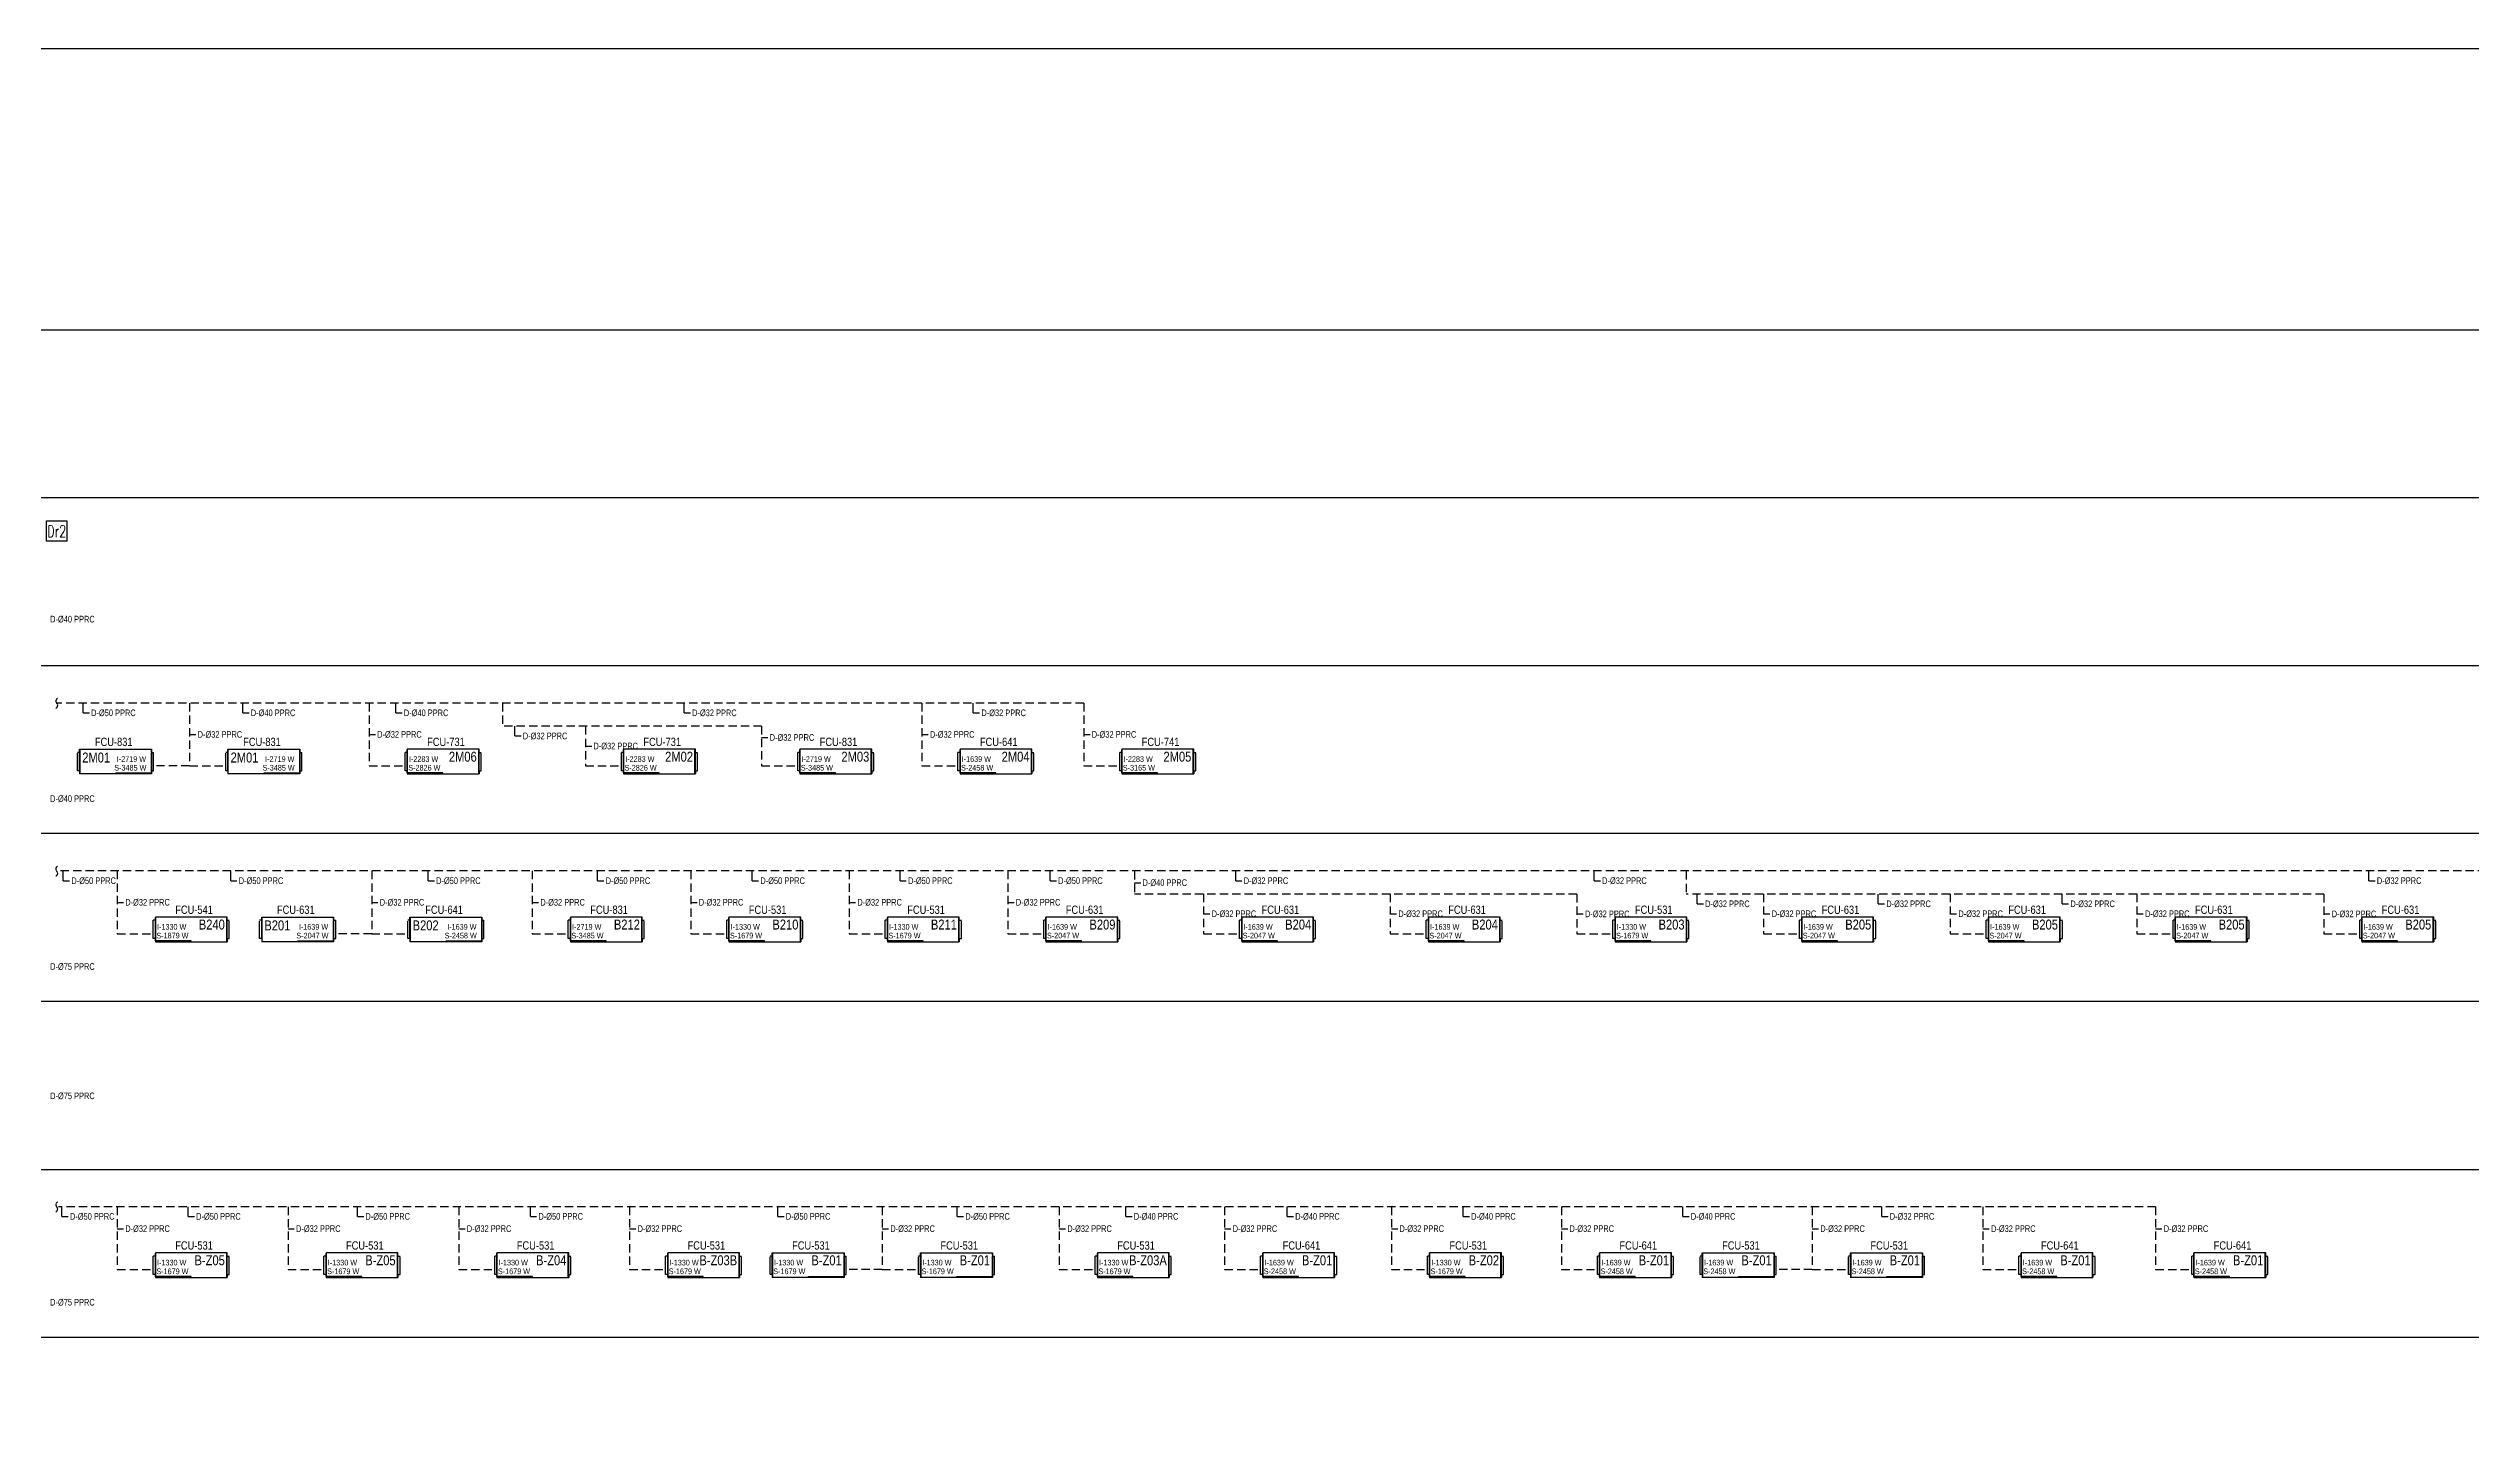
# Model space of a CAD drawing. Header units: centimetres. Extents: x -8730 to 48594, y -13 to 19987.
# Drawn here: x 26653 to 33945, y 4954 to 9120 of the extents above; entities that cross this region are included whole.
import ezdxf
from ezdxf.enums import TextEntityAlignment as Align

# ---------------------------------------------------------------- set-up
doc = ezdxf.new("R2010")
doc.units = ezdxf.units.CM
doc.header["$MEASUREMENT"] = 0
doc.linetypes.add('DASHED', pattern=[75, 50, -25])
doc.linetypes.add('Hidden', pattern=[0.714375, 0.47625, -0.238125])
for name, color, linetype, lineweight in [('1-BASLIK', 53, 'Continuous', 25), ('T-DRENAJ', 40, 'Hidden', 30), ('T-MAHAL', 120, 'Continuous', 15), ('T-STEXT', 181, 'Continuous', 15)]:
    doc.layers.add(name, color=color, linetype=linetype, lineweight=lineweight)
for name, color, linetype in [('T-DTEXT', 9, 'Continuous'), ('T-FC', 150, 'Continuous'), ('T-FC-NUMARA', 62, 'Continuous'), ('T-ITEXT', 32, 'Continuous'), ('T-TEXT', 85, 'Continuous')]:
    doc.layers.add(name, color=color, linetype=linetype)
doc.styles.add('ARIAL', font='arial.ttf')
doc.styles.add('ARIAL1', font='romans.shx', dxfattribs={"width": 0.7})
doc.styles.add('LUCIDASANS', font='arial.ttf', dxfattribs={"width": 0.8})

# ---------------------------------------------------------------- blocks, each defined once
blk = doc.blocks.new('FANCOIL-DWD')
at = {"linetype": 'DASHED'}
blk.add_line((-114.3, -71.5), (-114.3, -16.4), dxfattribs=at)
for p, q in [((-108.1, -16.4), (-114.3, -16.4)), ((-114.3, -69.1), (-114.3, -18.8)), ((-108.1, -71.5), (-114.3, -71.5)), ((-108.1, -71.5), (-108.1, -7)), ((-108.1, -7), (108.1, -7)), ((-108.1, -71.5), (-108.1, -80.9)), ((-106.8, -80.9), (-106.8, -7)), ((108.1, -7), (108.1, -80.9)), ((108.1, -14.1), (108.1, -7.7)), ((108.1, -16.4), (114.6, -16.4)), ((108.1, -71), (108.1, -16.9)), ((108.1, -78), (108.1, -71.5)), ((108.1, -71.5), (114.6, -71.5)), ((114.6, -71.5), (114.6, -16.4)), ((108.1, -80.9), (-108.1, -80.9)), ((0.9, -80.9), (0.9, -78.2)), ((0.9, -78.2), (108.1, -78.2))]:
    blk.add_line(p, q)
blk = doc.blocks.new('DR1')
blk.add_lwpolyline([(-34.6, 36), (35.4, 36), (35.4, -34), (-34.6, -34)], close=True)
at = {"ltscale": 50, "style": 'ARIAL1', "width": 0.7}
blk.add_attdef('NO', text='', height=40, dxfattribs=at).set_placement((0, 0), align=Align.MIDDLE_CENTER)
blk = doc.blocks.new('Kesme')
blk.add_lwpolyline([(-21.5, -0.2, 0.576786), (-4.8, -2.7, -0.54493), (11.3, -5.9)], format="xyb")

msp = doc.modelspace()

# ---------------------------------------------------------------- linework, layer by layer
at = {"layer": '1-BASLIK'}
msp.add_lwpolyline([(-6103.8, 9120.4), (37956, 9120.4), (37956, 3226.7), (-6103.8, 3226.7)], close=True, dxfattribs=at)
at = {"layer": 'T-DRENAJ', "linetype": 'DASHED', "lineweight": -3, "ltscale": 0.5}
for p, q in [((29768.9, 7151), (26677.8, 7151)), ((27078.1, 7151), (27078.1, 6962.3)), ((27618.4, 7151), (27618.4, 6962.3)), ((28020.1, 7151), (28020.1, 7081.3)), ((29281.9, 7151), (29281.9, 6962.3)), ((29768.9, 7151), (29768.9, 6962.3)), ((28799.7, 7081.3), (28020.1, 7081.3)), ((28269.2, 7081.3), (28269.2, 6962.3)), ((28799.7, 7081.3), (28799.7, 6962.3)), ((27078.1, 6962.3), (26969.8, 6962.3)), ((27078.1, 6962.3), (27186.5, 6962.3)), ((27618.4, 6962.3), (27726.8, 6962.3)), ((28269.2, 6962.3), (28377.6, 6962.3)), ((28799.7, 6962.3), (28908, 6962.3)), ((29281.9, 6962.3), (29390.3, 6962.3)), ((29768.9, 6962.3), (29877.2, 6962.3)), ((35752.4, 6646), (26683.4, 6646)), ((26860.3, 6646), (26860.3, 6457.3)), ((27626.1, 6646), (27626.1, 6457.3)), ((28109.4, 6646), (28109.4, 6457.3)), ((28586.4, 6646), (28586.4, 6457.3)), ((29063.4, 6646), (29063.4, 6457.3)), ((29540.5, 6646), (29540.5, 6457.3)), ((29921.8, 6645.2), (29921.8, 6576.3)), ((31582.2, 6645.2), (31582.2, 6576.3)), ((31253.3, 6576.3), (29921.8, 6576.3)), ((30129.6, 6577.1), (30129.6, 6457.3)), ((30691.4, 6577.1), (30691.4, 6457.3)), ((31253.3, 6576.3), (31253.3, 6457.3)), ((33500.6, 6576.3), (31582.2, 6576.3)), ((31815.1, 6577.1), (31815.1, 6457.3)), ((32376.9, 6577.1), (32376.9, 6457.3)), ((32938.7, 6577.1), (32938.7, 6457.3)), ((33500.6, 6576.3), (33500.6, 6457.3)), ((26860.3, 6457.3), (26968.6, 6457.3)), ((27626.1, 6457.3), (27517.8, 6457.3)), ((27626.1, 6457.3), (27734.5, 6457.3)), ((28109.4, 6457.3), (28217.7, 6457.3)), ((28586.4, 6457.3), (28694.7, 6457.3)), ((29063.4, 6457.3), (29171.8, 6457.3)), ((29540.5, 6457.3), (29648.8, 6457.3)), ((30129.6, 6457.3), (30237.9, 6457.3)), ((30691.4, 6457.3), (30799.8, 6457.3)), ((31253.3, 6457.3), (31361.6, 6457.3)), ((31815.1, 6457.3), (31923.4, 6457.3)), ((32376.9, 6457.3), (32485.2, 6457.3)), ((32938.7, 6457.3), (33047.1, 6457.3)), ((33500.6, 6457.3), (33608.9, 6457.3)), ((32994.9, 5636), (26683.4, 5636)), ((26860.3, 5636), (26860.3, 5447.3)), ((27374.3, 5636), (27374.3, 5447.3)), ((27888.2, 5636), (27888.2, 5447.3)), ((28402.1, 5636), (28402.1, 5447.3)), ((29162.7, 5636), (29162.7, 5447.3)), ((29695.2, 5636), (29695.2, 5447.3)), ((30193, 5636), (30193, 5447.3)), ((30695, 5636), (30695, 5447.3)), ((31206.6, 5636), (31206.6, 5447.3)), ((31961.5, 5636), (31961.5, 5447.3)), ((32475.2, 5636), (32475.2, 5447.3)), ((32994.9, 5636), (32994.9, 5447.3)), ((26860.3, 5447.3), (26968.6, 5447.3)), ((27374.3, 5447.3), (27482.6, 5447.3)), ((27888.2, 5447.3), (27996.5, 5447.3)), ((28402.1, 5447.3), (28510.5, 5447.3)), ((29162.7, 5447.3), (29054.3, 5447.3)), ((29162.7, 5447.3), (29271, 5447.3)), ((29695.2, 5447.3), (29803.5, 5447.3)), ((30193, 5447.3), (30301.3, 5447.3)), ((30695, 5447.3), (30803.3, 5447.3)), ((31206.6, 5447.3), (31314.9, 5447.3)), ((31961.5, 5447.3), (31853.1, 5447.3)), ((31961.5, 5447.3), (32069.8, 5447.3)), ((32475.2, 5447.3), (32583.5, 5447.3)), ((32994.9, 5447.3), (33103.2, 5447.3))]:
    msp.add_line(p, q, dxfattribs=at)
at = {"layer": 'T-DTEXT'}
for p, q in [((26757.6, 7121.7), (26757.6, 7151)), ((27238.1, 7121.7), (27238.1, 7151)), ((27698.7, 7121.7), (27698.7, 7151)), ((28566.2, 7121.7), (28566.2, 7151)), ((29436.7, 7121.7), (29436.7, 7151)), ((26757.6, 7121.7), (26776.5, 7121.7)), ((27238.1, 7121.7), (27257.1, 7121.7)), ((27698.7, 7121.7), (27717.6, 7121.7)), ((28056.8, 7052.1), (28056.8, 7081.3)), ((28566.2, 7121.7), (28585.2, 7121.7)), ((29436.7, 7121.7), (29455.6, 7121.7)), ((27078.1, 7056.6), (27097.1, 7056.6)), ((27618.4, 7056.6), (27637.4, 7056.6)), ((28056.8, 7052.1), (28075.8, 7052.1)), ((28269.2, 7021.8), (28288.2, 7021.8)), ((28799.7, 7047.5), (28818.7, 7047.5)), ((29281.9, 7056.6), (29300.9, 7056.6)), ((29768.9, 7056.6), (29787.9, 7056.6)), ((26698.1, 6616.7), (26698.1, 6646)), ((27201.8, 6616.7), (27201.8, 6646)), ((27795.8, 6616.7), (27795.8, 6646)), ((28306.1, 6616.7), (28306.1, 6646)), ((28771.6, 6616.7), (28771.6, 6646)), ((29216.1, 6616.7), (29216.1, 6646)), ((29667.8, 6616.7), (29667.8, 6646)), ((30226.3, 6616.7), (30226.3, 6646)), ((31305, 6616.7), (31305, 6646)), ((33636.4, 6616.7), (33636.4, 6646)), ((26698.1, 6616.7), (26717.1, 6616.7)), ((27201.8, 6616.7), (27220.8, 6616.7)), ((27795.8, 6616.7), (27814.7, 6616.7)), ((28306.1, 6616.7), (28325.1, 6616.7)), ((28771.6, 6616.7), (28790.6, 6616.7)), ((29216.1, 6616.7), (29235.1, 6616.7)), ((29667.8, 6616.7), (29686.7, 6616.7)), ((29921.8, 6610.8), (29940.7, 6610.8)), ((30226.3, 6616.7), (30245.2, 6616.7)), ((31305, 6616.7), (31324, 6616.7)), ((31614.8, 6547.1), (31614.8, 6576.3)), ((32159.9, 6547.1), (32159.9, 6576.3)), ((32713.9, 6547.1), (32713.9, 6576.3)), ((33636.4, 6616.7), (33655.3, 6616.7)), ((26860.3, 6551.6), (26879.3, 6551.6)), ((27626.1, 6551.6), (27645.1, 6551.6)), ((28109.4, 6551.6), (28128.4, 6551.6)), ((28586.4, 6551.6), (28605.4, 6551.6)), ((29063.4, 6551.6), (29082.4, 6551.6)), ((29540.5, 6551.6), (29559.4, 6551.6)), ((30129.6, 6517.2), (30148.6, 6517.2)), ((30691.4, 6517.2), (30710.4, 6517.2)), ((31253.3, 6516.8), (31272.2, 6516.8)), ((31614.8, 6547.1), (31633.8, 6547.1)), ((31815.1, 6517.2), (31834, 6517.2)), ((32159.9, 6547.1), (32178.9, 6547.1)), ((32376.9, 6517.2), (32395.9, 6517.2)), ((32713.9, 6547.1), (32732.8, 6547.1)), ((32938.7, 6517.2), (32957.7, 6517.2)), ((33500.6, 6516.8), (33519.5, 6516.8)), ((26693.9, 5606.7), (26693.9, 5636)), ((27073.7, 5606.7), (27073.7, 5636)), ((27583.2, 5606.7), (27583.2, 5636)), ((28103.7, 5606.7), (28103.7, 5636)), ((28848.3, 5606.7), (28848.3, 5636)), ((29388.3, 5606.7), (29388.3, 5636)), ((29895.5, 5606.7), (29895.5, 5636)), ((30381.2, 5606.7), (30381.2, 5636)), ((30910.8, 5606.7), (30910.8, 5636)), ((31571.9, 5606.7), (31571.9, 5636)), ((32170.5, 5606.7), (32170.5, 5636)), ((26693.9, 5606.7), (26712.9, 5606.7)), ((26860.3, 5569.9), (26879.3, 5569.9)), ((27073.7, 5606.7), (27092.6, 5606.7)), ((27374.3, 5569.9), (27393.2, 5569.9)), ((27583.2, 5606.7), (27602.1, 5606.7)), ((27888.2, 5569.9), (27907.2, 5569.9)), ((28103.7, 5606.7), (28122.6, 5606.7)), ((28402.1, 5569.9), (28421.1, 5569.9)), ((28848.3, 5606.7), (28867.2, 5606.7)), ((29162.7, 5569.9), (29181.6, 5569.9)), ((29388.3, 5606.7), (29407.3, 5606.7)), ((29695.2, 5569.9), (29714.1, 5569.9)), ((29895.5, 5606.7), (29914.5, 5606.7)), ((30193, 5569.9), (30211.9, 5569.9)), ((30381.2, 5606.7), (30400.1, 5606.7)), ((30695, 5569.9), (30713.9, 5569.9)), ((30910.8, 5606.7), (30929.8, 5606.7)), ((31206.6, 5569.9), (31225.6, 5569.9)), ((31571.9, 5606.7), (31590.8, 5606.7)), ((31961.5, 5569.9), (31980.4, 5569.9)), ((32170.5, 5606.7), (32189.4, 5606.7)), ((32475.2, 5569.9), (32494.2, 5569.9)), ((32994.9, 5569.9), (33013.9, 5569.9))]:
    msp.add_line(p, q, dxfattribs=at)
at = {"layer": 'T-TEXT', "color": 7}
for p, q in [((36595.3, 8273.4), (-5138.2, 8273.4)), ((36595.3, 7768.4), (-5138.2, 7768.4)), ((36595.3, 7263.4), (-5138.2, 7263.4)), ((36595.3, 6758.4), (-5138.2, 6758.4)), ((36595.3, 6253.4), (-5138.2, 6253.4)), ((-5138.2, 5748.4), (36595.3, 5748.4)), ((-5138.2, 5243.4), (36595.3, 5243.4))]:
    msp.add_line(p, q, dxfattribs=at)

# ---------------------------------------------------------------- block references
at = {"layer": 'T-DRENAJ', "xscale": 0.875, "yscale": 0.875, "zscale": 0.875, "rotation": 270}
for p in [(26681, 7146), (26681, 6641), (26681, 5631)]:
    msp.add_blockref('Kesme', p, dxfattribs=at)
at = {"layer": 'T-DTEXT', "xscale": 0.875, "yscale": 0.875, "zscale": 0.875}
msp.add_blockref('DR1', (26678.2, 7668), dxfattribs=at).add_auto_attribs({'NO': 'Dr2'})
at = {"layer": 'T-FC'}
for p in [(26855.2, 7019), (27301.5, 7019), (27403.2, 6514), (27849.5, 6514), (28939.7, 5504), (29386.1, 5504), (31738.5, 5504), (32184.9, 5504)]:
    msp.add_blockref('FANCOIL-DWD', p, dxfattribs=at)
at = {"layer": 'T-FC', "xscale": -1}
for p in [(27841.4, 7019), (28492.2, 7019), (29022.7, 7019), (29504.9, 7019), (29991.8, 7019), (27083.3, 6514), (28332.3, 6514), (28809.4, 6514), (29286.4, 6514), (29763.4, 6514), (30352.6, 6514), (30914.4, 6514), (31476.2, 6514), (32038, 6514), (32599.9, 6514), (33161.7, 6514), (33723.5, 6514), (27083.3, 5504), (27597.2, 5504), (28111.1, 5504), (28625.1, 5504), (29918.1, 5504), (30415.9, 5504), (30917.9, 5504), (31429.6, 5504), (32698.1, 5504), (33217.9, 5504)]:
    msp.add_blockref('FANCOIL-DWD', p, dxfattribs=at)

# ---------------------------------------------------------------- texts
at = {"layer": 'T-DTEXT', "style": 'LUCIDASANS', "width": 0.8}
for s, p in [('D-%%C40 PPRC', (26658.5, 7393.6)), ('D-%%C50 PPRC', (26781.8, 7111.8)), ('D-%%C40 PPRC', (27262.3, 7111.8)), ('D-%%C40 PPRC', (27722.9, 7111.8)), ('D-%%C32 PPRC', (28590.4, 7111.8)), ('D-%%C32 PPRC', (29460.9, 7111.8)), ('D-%%C32 PPRC', (27102.3, 7046.8)), ('D-%%C32 PPRC', (27642.6, 7046.8)), ('D-%%C32 PPRC', (28081, 7042.2)), ('D-%%C32 PPRC', (28293.4, 7011.9)), ('D-%%C32 PPRC', (28823.9, 7037.6)), ('D-%%C32 PPRC', (29306.1, 7046.8)), ('D-%%C32 PPRC', (29793.1, 7046.8)), ('D-%%C40 PPRC', (26658.5, 6853.6)), ('D-%%C50 PPRC', (26722.3, 6606.8)), ('D-%%C50 PPRC', (27226, 6606.8)), ('D-%%C50 PPRC', (27819.9, 6606.8)), ('D-%%C50 PPRC', (28330.3, 6606.8)), ('D-%%C50 PPRC', (28795.8, 6606.8)), ('D-%%C50 PPRC', (29240.3, 6606.8)), ('D-%%C50 PPRC', (29692, 6606.8)), ('D-%%C40 PPRC', (29945.9, 6600.9)), ('D-%%C32 PPRC', (30250.4, 6606.8)), ('D-%%C32 PPRC', (31329.2, 6606.8)), ('D-%%C32 PPRC', (33660.6, 6606.8)), ('D-%%C32 PPRC', (26884.5, 6541.8)), ('D-%%C32 PPRC', (27650.3, 6541.8)), ('D-%%C32 PPRC', (28133.6, 6541.8)), ('D-%%C32 PPRC', (28610.6, 6541.8)), ('D-%%C32 PPRC', (29087.6, 6541.8)), ('D-%%C32 PPRC', (29564.7, 6541.8)), ('D-%%C32 PPRC', (30153.8, 6507.3)), ('D-%%C32 PPRC', (30715.6, 6507.3)), ('D-%%C32 PPRC', (31277.5, 6506.9)), ('D-%%C32 PPRC', (31639, 6537.2)), ('D-%%C32 PPRC', (31839.3, 6507.3)), ('D-%%C32 PPRC', (32184.1, 6537.2)), ('D-%%C32 PPRC', (32401.1, 6507.3)), ('D-%%C32 PPRC', (32738.1, 6537.2)), ('D-%%C32 PPRC', (32962.9, 6507.3)), ('D-%%C32 PPRC', (33524.7, 6506.9)), ('D-%%C75 PPRC', (26658.5, 6348.6)), ('D-%%C75 PPRC', (26658.5, 5959.5)), ('D-%%C50 PPRC', (26718.1, 5596.8)), ('D-%%C50 PPRC', (27097.9, 5596.8)), ('D-%%C50 PPRC', (27607.3, 5596.8)), ('D-%%C50 PPRC', (28127.9, 5596.8)), ('D-%%C50 PPRC', (28872.5, 5596.8)), ('D-%%C50 PPRC', (29412.5, 5596.8)), ('D-%%C40 PPRC', (29919.7, 5596.8)), ('D-%%C40 PPRC', (30405.4, 5596.8)), ('D-%%C40 PPRC', (30935, 5596.8)), ('D-%%C40 PPRC', (31596.1, 5596.8)), ('D-%%C32 PPRC', (32194.7, 5596.8)), ('D-%%C32 PPRC', (26884.5, 5560)), ('D-%%C32 PPRC', (27398.4, 5560)), ('D-%%C32 PPRC', (27912.4, 5560)), ('D-%%C32 PPRC', (28426.3, 5560)), ('D-%%C32 PPRC', (29186.9, 5560)), ('D-%%C32 PPRC', (29719.4, 5560)), ('D-%%C32 PPRC', (30217.2, 5560)), ('D-%%C32 PPRC', (30719.1, 5560)), ('D-%%C32 PPRC', (31230.8, 5560)), ('D-%%C32 PPRC', (31985.6, 5560)), ('D-%%C32 PPRC', (32499.4, 5560)), ('D-%%C32 PPRC', (33019.1, 5560)), ('D-%%C75 PPRC', (26658.5, 5338.6))]:
    msp.add_text(s, height=20, dxfattribs=at).set_placement(p)
at = {"layer": 'T-FC-NUMARA', "color": 62, "style": 'ARIAL', "width": 0.8}
for p in [(26793.1, 7021.9), (27239.4, 7021.9), (28974.3, 7021.9), (28284, 6516.9)]:
    msp.add_text('FCU-831', height=25, dxfattribs=at).set_placement(p)
at = {"layer": 'T-FC-NUMARA', "color": 30, "style": 'ARIAL', "width": 0.8}
for p in [(27793, 7021.9), (28443.8, 7021.9)]:
    msp.add_text('FCU-731', height=25, dxfattribs=at).set_placement(p)
at = {"layer": 'T-FC-NUMARA', "color": 1, "style": 'ARIAL', "width": 0.8}
for s, p in [('FCU-641', (29456.5, 7021.9)), ('FCU-641', (27787.4, 6516.9)), ('FCU-641', (30367.6, 5506.9)), ('FCU-641', (31381.2, 5506.9)), ('FCU-531', (31690.1, 5506.9)), ('FCU-531', (32136.5, 5506.9)), ('FCU-641', (32649.8, 5506.9)), ('FCU-641', (33169.5, 5506.9))]:
    msp.add_text(s, height=25, dxfattribs=at).set_placement(p)
at = {"layer": 'T-FC-NUMARA', "color": 163, "style": 'ARIAL', "width": 0.8}
msp.add_text('FCU-741', height=25, dxfattribs=at).set_placement((29943.5, 7021.9))
at = {"layer": 'T-FC-NUMARA', "color": 210, "style": 'ARIAL', "width": 0.8}
msp.add_text('FCU-541', height=25, dxfattribs=at).set_placement((27034.9, 6516.9))
at = {"layer": 'T-FC-NUMARA', "color": 2, "style": 'ARIAL', "width": 0.8}
for p in [(27341.1, 6516.9), (29715, 6516.9), (30304.2, 6516.9), (30866, 6516.9), (31989.7, 6516.9), (32551.5, 6516.9), (33113.3, 6516.9), (33675.1, 6516.9)]:
    msp.add_text('FCU-631', height=25, dxfattribs=at).set_placement(p)
at = {"layer": 'T-FC-NUMARA', "color": 100, "style": 'ARIAL', "width": 0.8}
for p in [(28761, 6516.9), (29238, 6516.9), (31427.8, 6516.9), (27034.9, 5506.9), (27548.8, 5506.9), (28062.8, 5506.9), (28576.7, 5506.9), (28891.3, 5506.9), (29337.7, 5506.9), (29869.8, 5506.9), (30869.5, 5506.9)]:
    msp.add_text('FCU-531', height=25, dxfattribs=at).set_placement(p)
at = {"layer": 'T-ITEXT', "color": 62, "style": 'ARIAL', "width": 0.8}
for s, p in [('S-3485 W', (26948.1, 6948.1)), ('I-2719 W', (26947.2, 6974.3)), ('S-3485 W', (27394.4, 6948.1)), ('I-2719 W', (27393.6, 6974.3)), ('I-2719 W', (29007.7, 6974.3)), ('I-2719 W', (28317.4, 6469.3))]:
    msp.add_text(s, height=17, dxfattribs=at).set_placement(p, align=Align.RIGHT)
at = {"layer": 'T-ITEXT', "color": 30, "style": 'ARIAL', "width": 0.8}
for p in [(27826.4, 6974.3), (28477.2, 6974.3)]:
    msp.add_text('I-2283 W', height=17, dxfattribs=at).set_placement(p, align=Align.RIGHT)
at = {"layer": 'T-ITEXT', "color": 1, "style": 'ARIAL', "width": 0.8}
for s, p in [('I-1639 W', (29489.9, 6974.3)), ('S-2458 W', (27942.4, 6443.1)), ('I-1639 W', (27941.6, 6469.3)), ('I-1639 W', (30401, 5459.3)), ('I-1639 W', (31414.6, 5459.3)), ('I-1639 W', (31723.6, 5459.3)), ('I-1639 W', (32169.9, 5459.3)), ('I-1639 W', (32683.2, 5459.3)), ('I-1639 W', (33202.9, 5459.3))]:
    msp.add_text(s, height=17, dxfattribs=at).set_placement(p, align=Align.RIGHT)
at = {"layer": 'T-ITEXT', "color": 163, "style": 'ARIAL', "width": 0.8}
msp.add_text('I-2283 W', height=17, dxfattribs=at).set_placement((29976.9, 6974.3), align=Align.RIGHT)
at = {"layer": 'T-ITEXT', "color": 210, "style": 'ARIAL', "width": 0.8}
msp.add_text('I-1330 W', height=17, dxfattribs=at).set_placement((27068.3, 6469.3), align=Align.RIGHT)
at = {"layer": 'T-ITEXT', "color": 2, "style": 'ARIAL', "width": 0.8}
for s, p in [('S-2047 W', (27496.1, 6443.1)), ('I-1639 W', (27495.2, 6469.3)), ('I-1639 W', (29748.5, 6469.3)), ('I-1639 W', (30337.6, 6469.3)), ('I-1639 W', (30899.4, 6469.3)), ('I-1639 W', (32023.1, 6469.3)), ('I-1639 W', (32584.9, 6469.3)), ('I-1639 W', (33146.7, 6469.3)), ('I-1639 W', (33708.5, 6469.3))]:
    msp.add_text(s, height=17, dxfattribs=at).set_placement(p, align=Align.RIGHT)
at = {"layer": 'T-ITEXT', "color": 100, "style": 'ARIAL', "width": 0.8}
for p in [(28794.4, 6469.3), (29271.4, 6469.3), (31461.3, 6469.3), (27068.3, 5459.3), (27582.3, 5459.3), (28096.2, 5459.3), (28610.1, 5459.3), (28924.8, 5459.3), (29371.1, 5459.3), (29903.2, 5459.3), (30903, 5459.3)]:
    msp.add_text('I-1330 W', height=17, dxfattribs=at).set_placement(p, align=Align.RIGHT)
at = {"layer": 'T-MAHAL', "style": 'LUCIDASANS', "width": 0.8}
for s, p in [('2M01', (26755.1, 6972.3)), ('2M01', (27201.5, 6972.3)), ('B201', (27303.1, 6467.3)), ('B202', (27749.4, 6467.3))]:
    msp.add_text(s, height=30, dxfattribs=at).set_placement(p)
for s, p in [('2M06', (27942.3, 6989.8)), ('2M02', (28593.1, 6989.8)), ('2M03', (29123.6, 6989.8)), ('2M04', (29605.8, 6989.8)), ('2M05', (30092.8, 6989.8)), ('B240', (27184.2, 6484.8)), ('B212', (28433.3, 6484.8)), ('B210', (28910.3, 6484.8)), ('B211', (29387.3, 6484.8)), ('B209', (29864.4, 6484.8)), ('B204', (30453.5, 6484.8)), ('B204', (31015.3, 6484.8)), ('B203', (31577.2, 6484.8)), ('B205', (32139, 6484.8)), ('B205', (32700.8, 6484.8)), ('B205', (33262.6, 6484.8)), ('B205', (33824.4, 6484.8)), ('B-Z05', (27184.2, 5474.8)), ('B-Z05', (27698.1, 5474.8)), ('B-Z04', (28212.1, 5474.8)), ('B-Z03B', (28726, 5474.8)), ('B-Z01', (29040.7, 5474.8)), ('B-Z01', (29487, 5474.8)), ('B-Z03A', (30019.1, 5474.8)), ('B-Z01', (30516.9, 5474.8)), ('B-Z02', (31018.8, 5474.8)), ('B-Z01', (31530.5, 5474.8)), ('B-Z01', (31839.5, 5474.8)), ('B-Z01', (32285.8, 5474.8)), ('B-Z01', (32799.1, 5474.8)), ('B-Z01', (33318.8, 5474.8))]:
    msp.add_text(s, height=30, dxfattribs=at).set_placement(p, align=Align.MIDDLE_RIGHT)
at = {"layer": 'T-STEXT', "color": 30, "style": 'ARIAL', "width": 0.8}
for p in [(27833, 6948.1), (28483.8, 6948.1)]:
    msp.add_text('S-2826 W', height=17, dxfattribs=at).set_placement(p, align=Align.RIGHT)
at = {"layer": 'T-STEXT', "color": 62, "style": 'ARIAL', "width": 0.8}
for p in [(29014.3, 6948.1), (28323.9, 6443.1)]:
    msp.add_text('S-3485 W', height=17, dxfattribs=at).set_placement(p, align=Align.RIGHT)
at = {"layer": 'T-STEXT', "color": 1, "style": 'ARIAL', "width": 0.8}
for p in [(29496.5, 6948.1), (30407.5, 5433.1), (31421.2, 5433.1), (31730.1, 5433.1), (32176.5, 5433.1), (32689.7, 5433.1), (33209.5, 5433.1)]:
    msp.add_text('S-2458 W', height=17, dxfattribs=at).set_placement(p, align=Align.RIGHT)
at = {"layer": 'T-STEXT', "color": 163, "style": 'ARIAL', "width": 0.8}
msp.add_text('S-3165 W', height=17, dxfattribs=at).set_placement((29983.4, 6948.1), align=Align.RIGHT)
at = {"layer": 'T-STEXT', "color": 210, "style": 'ARIAL', "width": 0.8}
msp.add_text('S-1879 W', height=17, dxfattribs=at).set_placement((27074.8, 6443.1), align=Align.RIGHT)
at = {"layer": 'T-STEXT', "color": 100, "style": 'ARIAL', "width": 0.8}
for p in [(28801, 6443.1), (29278, 6443.1), (31467.8, 6443.1), (27074.8, 5433.1), (27588.8, 5433.1), (28102.7, 5433.1), (28616.7, 5433.1), (28931.3, 5433.1), (29377.7, 5433.1), (29909.7, 5433.1), (30909.5, 5433.1)]:
    msp.add_text('S-1679 W', height=17, dxfattribs=at).set_placement(p, align=Align.RIGHT)
at = {"layer": 'T-STEXT', "color": 2, "style": 'ARIAL', "width": 0.8}
for p in [(29755, 6443.1), (30344.2, 6443.1), (30906, 6443.1), (32029.6, 6443.1), (32591.4, 6443.1), (33153.3, 6443.1), (33715.1, 6443.1)]:
    msp.add_text('S-2047 W', height=17, dxfattribs=at).set_placement(p, align=Align.RIGHT)

doc.saveas('drawing.dxf')
